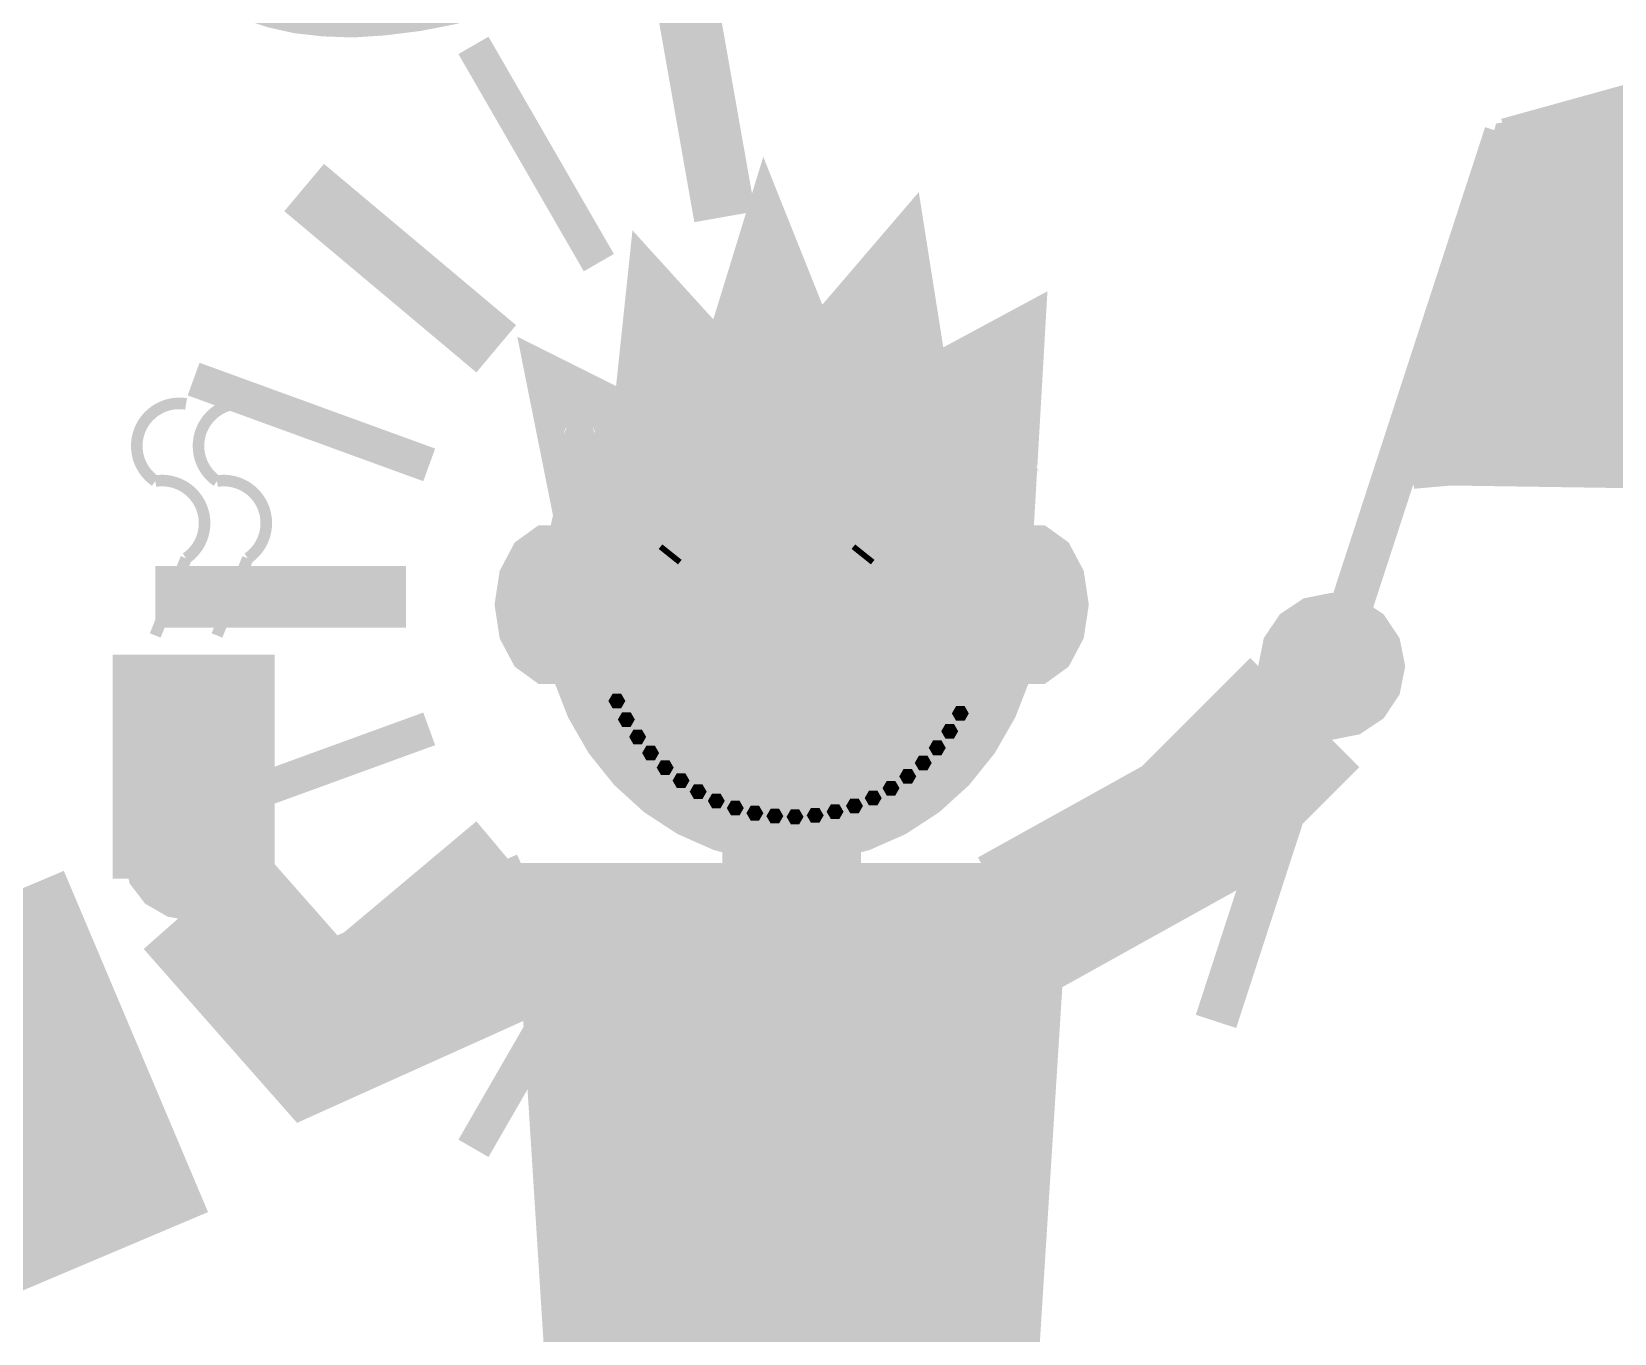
# Model space of a CAD drawing. Header units: millimetres. Extents: x 13 to 1587, y -16 to 1328.
# Drawn here: x 648 to 1058.3, y 799.2 to 1136.4 of the extents above; entities that cross this region are included whole.
import ezdxf

# ---------------------------------------------------------------- set-up
doc = ezdxf.new("R2010")
doc.units = ezdxf.units.MM
doc.layers.add('BC_데모', color=7, linetype='Continuous')

msp = doc.modelspace()

# ---------------------------------------------------------------- hatches: boundary and pattern name
at = {"layer": 'BC_데모', "true_color": 0xc81e1e}
h = msp.add_hatch(color=22, dxfattribs=at)
h.paths.add_polyline_path([(799.96, 1236.07), (788.48, 1234.25), (788.63, 1237.22), (788.76, 1240.33), (788.69, 1243.73), (788.74, 1247.29), (788.44, 1251.12), (788.28, 1255.12), (788, 1258.79), (787.76, 1262.31), (787.36, 1265.81), (786.93, 1269.45), (786.53, 1272.95), (785.98, 1276.43), (783.52, 1291.98), (667.54, 1273.61), (670.15, 1257.15), (763.78, 1271.98), (765.09, 1263.67), (765.57, 1260.65), (765.9, 1257.61), (766.2, 1254.72), (766.51, 1251.82), (766.78, 1249.08), (766.89, 1246.46), (767.04, 1243.55), (767.02, 1240.76), (766.97, 1238.12), (766.9, 1235.63), (766.83, 1233.14), (766.59, 1230.78), (734.57, 1225.71), (730.63, 1250.63), (708.27, 1247.09), (712.22, 1222.17), (669.18, 1215.35), (671.77, 1199.04), (802.54, 1219.76)])
h.paths.add_polyline_path([(741.15, 1184.18), (746.61, 1184.89), (751.82, 1185.25), (756.74, 1185.41), (761.27, 1185.2), (765.54, 1184.64), (769.4, 1183.7), (772.51, 1182.65), (775.19, 1181.37), (777.26, 1179.99), (778.91, 1178.4), (779.97, 1176.55), (780.61, 1174.49), (780.62, 1172.48), (780.18, 1170.39), (779.1, 1168.37), (777.58, 1166.27), (775.43, 1164.22), (772.8, 1162.26), (769.41, 1160.17), (765.52, 1158.32), (761.29, 1156.72), (756.55, 1155.35), (751.49, 1154.08), (746.08, 1153.07), (740.47, 1152.34), (735.26, 1151.98), (730.48, 1151.84), (725.96, 1152.05), (721.84, 1152.64), (717.98, 1153.58), (714.87, 1154.63), (712.34, 1155.93), (710.27, 1157.31), (708.77, 1158.93), (707.7, 1160.77), (707.07, 1162.84), (707.03, 1165), (707.48, 1167.08), (708.4, 1169.09), (709.95, 1171.04), (711.95, 1173.06), (714.58, 1175.02), (717.97, 1177.1), (721.7, 1178.93), (725.94, 1180.53), (730.52, 1181.88), (735.59, 1183.15)])
h.paths.add_polyline_path([(738.54, 1200.64), (729.68, 1198.93), (721.49, 1196.86), (714.03, 1194.13), (707.22, 1191.19), (701.28, 1187.62), (695.87, 1183.67), (691.85, 1179.78), (688.75, 1175.88), (686.45, 1171.8), (684.94, 1167.69), (684.35, 1163.58), (684.57, 1159.28), (685.69, 1155.12), (687.52, 1151.38), (690.23, 1147.94), (693.65, 1144.92), (697.8, 1142.18), (702.83, 1139.72), (709.05, 1137.61), (715.95, 1136.07), (723.36, 1135.23), (731.3, 1134.94), (739.73, 1135.5), (748.68, 1136.61), (757.55, 1138.33), (765.73, 1140.4), (773.19, 1143.13), (779.98, 1146.21), (785.92, 1149.79), (791.33, 1153.74), (795.51, 1157.65), (798.76, 1161.57), (801.08, 1165.5), (802.59, 1169.61), (803.18, 1173.73), (802.96, 1178.03), (801.84, 1182.18), (800.01, 1185.92), (797.3, 1189.36), (793.85, 1192.53), (789.55, 1195.25), (784.37, 1197.68), (778, 1199.77), (771.25, 1201.33), (763.87, 1202.02), (755.93, 1202.31), (747.5, 1201.75)])
at = {"layer": 'BC_데모', "true_color": 0xffffff}
for points in [[(1030, 1110), (1160, 1132), (1290, 1098), (1265, 998), (1140, 1020), (1006, 1022)], [(833, 998), (832.22, 1002.1), (829.96, 1005.71), (826.5, 1008.39), (822.26, 1009.82), (817.74, 1009.82), (813.5, 1008.39), (810.04, 1005.71), (807.78, 1002.1), (807, 998), (807.78, 993.9), (810.04, 990.29), (813.5, 987.61), (817.74, 986.18), (822.26, 986.18), (826.5, 987.61), (829.96, 990.29), (832.22, 993.9)], [(883, 998), (882.22, 1002.1), (879.96, 1005.71), (876.5, 1008.39), (872.26, 1009.82), (867.74, 1009.82), (863.5, 1008.39), (860.04, 1005.71), (857.78, 1002.1), (857, 998), (857.78, 993.9), (860.04, 990.29), (863.5, 987.61), (867.74, 986.18), (872.26, 986.18), (876.5, 987.61), (879.96, 990.29), (882.22, 993.9)]]:
    msp.add_hatch(color=7, dxfattribs=at).paths.add_polyline_path(points)
at = {"layer": 'BC_데모', "true_color": 0x463228}
msp.add_hatch(color=29, dxfattribs=at).paths.add_polyline_path([(786, 1012), (778, 1052), (802, 1040), (806, 1078), (826, 1056), (838, 1095), (852, 1060), (876, 1088), (882, 1050), (908, 1064), (905, 1012), (882, 1040), (845, 1048), (808, 1040)])
at = {"layer": 'BC_데모', "true_color": 0xffd6aa}
for points in [[(907, 990), (906.24, 1000.32), (903.97, 1010.4), (900.24, 1019.96), (895.16, 1028.79), (888.84, 1036.67), (881.44, 1043.4), (873.15, 1048.81), (864.16, 1052.77), (854.7, 1055.19), (845, 1056), (835.3, 1055.19), (825.84, 1052.77), (816.85, 1048.81), (808.56, 1043.4), (801.16, 1036.67), (794.84, 1028.79), (789.76, 1019.96), (786.03, 1010.4), (783.76, 1000.32), (783, 990), (783.76, 979.68), (786.03, 969.6), (789.76, 960.04), (794.84, 951.21), (801.16, 943.33), (808.56, 936.6), (816.85, 931.19), (825.84, 927.23), (835.3, 924.81), (845, 924), (854.7, 924.81), (864.16, 927.23), (873.15, 931.19), (881.44, 936.6), (888.84, 943.33), (895.16, 951.21), (900.24, 960.04), (903.97, 969.6), (906.24, 979.68)], [(795, 988), (793.81, 995.81), (790.48, 1002.07), (785.67, 1005.55), (780.33, 1005.55), (775.52, 1002.07), (772.19, 995.81), (771, 988), (772.19, 980.19), (775.52, 973.93), (780.33, 970.45), (785.67, 970.45), (790.48, 973.93), (793.81, 980.19)], [(919, 988), (917.81, 995.81), (914.48, 1002.07), (909.67, 1005.55), (904.33, 1005.55), (899.52, 1002.07), (896.19, 995.81), (895, 988), (896.19, 980.19), (899.52, 973.93), (904.33, 970.45), (909.67, 970.45), (914.48, 973.93), (917.81, 980.19)], [(1001, 972), (999.78, 978.12), (996.31, 983.31), (991.12, 986.78), (985, 988), (978.88, 986.78), (973.69, 983.31), (970.22, 978.12), (969, 972), (970.22, 965.88), (973.69, 960.69), (978.88, 957.22), (985, 956), (991.12, 957.22), (996.31, 960.69), (999.78, 965.88)], [(830, 915), (860, 915), (860, 945), (830, 945)], [(705, 922), (703.86, 926.97), (700.61, 931.19), (695.74, 934.01), (690, 935), (684.26, 934.01), (679.39, 931.19), (676.14, 926.97), (675, 922), (676.14, 917.03), (679.39, 912.81), (684.26, 909.99), (690, 909), (695.74, 909.99), (700.61, 912.81), (703.86, 917.03)]]:
    msp.add_hatch(color=41, dxfattribs=at).paths.add_polyline_path(points)
at = {"layer": 'BC_데모', "true_color": 0x5aaaff}
h = msp.add_hatch(color=161, dxfattribs=at)
edge = h.paths.add_edge_path()
edge.add_line((790, 1046), (794, 1032))
edge.add_arc((790, 1032), 4, 0, 180)
edge.add_line((786, 1032), (790, 1046))
h = msp.add_hatch(color=161, dxfattribs=at)
edge = h.paths.add_edge_path()
edge.add_line((905, 1036), (909, 1022))
edge.add_arc((905, 1022), 4, 0, 180)
edge.add_line((901, 1022), (905, 1036))
at = {"layer": 'BC_데모', "true_color": 0x141414}
for points in [[(825, 998), (824.43, 999.76), (822.93, 1000.85), (821.07, 1000.85), (819.57, 999.76), (819, 998), (819.57, 996.24), (821.07, 995.15), (822.93, 995.15), (824.43, 996.24)], [(875, 998), (874.43, 999.76), (872.93, 1000.85), (871.07, 1000.85), (869.57, 999.76), (869, 998), (869.57, 996.24), (871.07, 995.15), (872.93, 995.15), (874.43, 996.24)]]:
    msp.add_hatch(color=250, dxfattribs=at).paths.add_polyline_path(points)
at = {"layer": 'BC_데모', "true_color": 0xfafafa}
msp.add_hatch(color=7, dxfattribs=at).paths.add_polyline_path([(672, 920), (708, 920), (708, 972), (672, 972)])
at = {"layer": 'BC_데모', "true_color": 0x6e645f}
for points in [[(801.88, 963.02), (800.78, 964.93), (798.58, 964.93), (797.48, 963.02), (798.58, 961.12), (800.78, 961.12)], [(890.93, 959.79), (889.83, 961.7), (887.63, 961.7), (886.53, 959.79), (887.63, 957.88), (889.83, 957.88)], [(804.34, 958.22), (803.24, 960.12), (801.04, 960.12), (799.94, 958.22), (801.04, 956.31), (803.24, 956.31)], [(888.16, 955.17), (887.06, 957.08), (884.86, 957.08), (883.76, 955.17), (884.86, 953.27), (887.06, 953.27)], [(807.27, 953.71), (806.17, 955.61), (803.97, 955.61), (802.87, 953.71), (803.97, 951.8), (806.17, 951.8)], [(884.94, 950.88), (883.84, 952.79), (881.64, 952.79), (880.54, 950.88), (881.64, 948.98), (883.84, 948.98)], [(810.63, 949.54), (809.53, 951.44), (807.33, 951.44), (806.23, 949.54), (807.33, 947.63), (809.53, 947.63)], [(881.3, 946.97), (880.2, 948.87), (878, 948.87), (876.9, 946.97), (878, 945.06), (880.2, 945.06)], [(814.4, 945.76), (813.3, 947.66), (811.1, 947.66), (810, 945.76), (811.1, 943.85), (813.3, 943.85)], [(818.52, 942.4), (817.42, 944.31), (815.22, 944.31), (814.12, 942.4), (815.22, 940.5), (817.42, 940.5)], [(877.29, 943.47), (876.19, 945.38), (873.99, 945.38), (872.89, 943.47), (873.99, 941.57), (876.19, 941.57)], [(822.96, 939.52), (821.86, 941.43), (819.66, 941.43), (818.56, 939.52), (819.66, 937.61), (821.86, 937.61)], [(868.33, 937.87), (867.23, 939.78), (865.03, 939.78), (863.93, 937.87), (865.03, 935.97), (867.23, 935.97)], [(872.95, 940.43), (871.85, 942.33), (869.65, 942.33), (868.55, 940.43), (869.65, 938.52), (871.85, 938.52)], [(827.66, 937.13), (826.56, 939.04), (824.36, 939.04), (823.26, 937.13), (824.36, 935.23), (826.56, 935.23)], [(832.58, 935.27), (831.48, 937.18), (829.28, 937.18), (828.18, 935.27), (829.28, 933.37), (831.48, 933.37)], [(837.66, 933.96), (836.56, 935.86), (834.36, 935.86), (833.26, 933.96), (834.36, 932.05), (836.56, 932.05)], [(858.45, 934.33), (857.35, 936.24), (855.15, 936.24), (854.05, 934.33), (855.15, 932.43), (857.35, 932.43)], [(863.48, 935.83), (862.38, 937.74), (860.18, 937.74), (859.08, 935.83), (860.18, 933.93), (862.38, 933.93)], [(842.84, 933.2), (841.74, 935.1), (839.54, 935.1), (838.44, 933.2), (839.54, 931.29), (841.74, 931.29)], [(848.07, 933.01), (846.97, 934.91), (844.77, 934.91), (843.67, 933.01), (844.77, 931.1), (846.97, 931.1)], [(853.29, 933.39), (852.19, 935.29), (849.99, 935.29), (848.89, 933.39), (849.99, 931.48), (852.19, 931.48)]]:
    msp.add_hatch(color=251, dxfattribs=at).paths.add_polyline_path(points)
at = {"layer": 'BC_데모', "true_color": 0x6e141e}
msp.add_hatch(color=246, dxfattribs=at).paths.add_polyline_path([(866, 948), (865.28, 952.4), (863.19, 956.5), (859.85, 960.02), (855.5, 962.72), (850.44, 964.42), (845, 965), (839.56, 964.42), (834.5, 962.72), (830.15, 960.02), (826.81, 956.5), (824.72, 952.4), (824, 948), (824.72, 943.6), (826.81, 939.5), (830.15, 935.98), (834.5, 933.28), (839.56, 931.58), (845, 931), (850.44, 931.58), (855.5, 933.28), (859.85, 935.98), (863.19, 939.5), (865.28, 943.6)])
at = {"layer": 'BC_데모', "true_color": 0x8c5a32}
msp.add_hatch(color=37, dxfattribs=at).paths.add_polyline_path([(672, 938), (708, 938), (708, 955), (672, 955)])
at = {"layer": 'BC_데모', "true_color": 0xe65064}
msp.add_hatch(color=13, dxfattribs=at).paths.add_polyline_path([(857, 940), (855.81, 942.6), (852.48, 944.69), (847.67, 945.85), (842.33, 945.85), (837.52, 944.69), (834.19, 942.6), (833, 940), (834.19, 937.4), (837.52, 935.31), (842.33, 934.15), (847.67, 934.15), (852.48, 935.31), (855.81, 937.4)])
at = {"layer": 'BC_데모', "true_color": 0xfcfcf5}
msp.add_hatch(color=7, dxfattribs=at).paths.add_polyline_path([(625.29, 804.92), (689.76, 832.18), (654.71, 915.08), (590.24, 887.82)])
at = {"layer": 'BC_데모', "true_color": 0xf5f5f5}
for points in [[(786, 760), (904, 760), (914, 918), (776, 918)], [(818, 918), (845, 918), (830, 896)], [(845, 918), (872, 918), (860, 896)]]:
    msp.add_hatch(color=7, dxfattribs=at).paths.add_polyline_path(points)
at = {"layer": 'BC_데모', "true_color": 0xd72832}
msp.add_hatch(color=242, dxfattribs=at).paths.add_polyline_path([(839, 916), (852, 916), (872, 818), (858, 802), (845, 822)])
at = {"layer": 'BC_데모', "true_color": 0xaacdf0}
msp.add_hatch(color=151, dxfattribs=at).paths.add_polyline_path([(911, 880), (910.11, 886.51), (907.61, 891.73), (904, 894.62), (900, 894.62), (896.39, 891.73), (893.89, 886.51), (893, 880), (893.89, 873.49), (896.39, 868.27), (900, 865.38), (904, 865.38), (907.61, 868.27), (910.11, 873.49)])

# ---------------------------------------------------------------- linework, layer by layer
at = {"layer": 'BC_데모', "color": 20, "true_color": 0xff4632, "const_width": 16}
for points in [[(827.64, 1088.48), (816.35, 1152.49)], [(768.4, 1054.28), (718.6, 1096.06)], [(745, 990), (680, 990)], [(768.4, 925.72), (718.6, 883.94)], [(827.64, 891.52), (816.35, 827.51)]]:
    msp.add_lwpolyline(points, dxfattribs=at)
at = {"layer": 'BC_데모', "color": 40, "true_color": 0xffc800, "const_width": 9}
for points in [[(795, 1076.6), (762.5, 1132.89)], [(751.03, 1024.2), (689.95, 1046.43)], [(751.03, 955.8), (689.95, 933.57)], [(795, 903.4), (762.5, 847.11)]]:
    msp.add_lwpolyline(points, dxfattribs=at)
at = {"layer": 'BC_데모', "color": 250, "true_color": 0x141414}
for points, const_width in [([(1030, 1110), (1160, 1132), (1290, 1098), (1265, 998), (1140, 1020), (1006, 1022)], 6), ([(786, 1012), (778, 1052), (802, 1040), (806, 1078), (826, 1056), (838, 1095), (852, 1060), (876, 1088), (882, 1050), (908, 1064), (905, 1012), (882, 1040), (845, 1048), (808, 1040)], 6), ([(907, 990), (906.24, 1000.32), (903.97, 1010.4), (900.24, 1019.96), (895.16, 1028.79), (888.84, 1036.67), (881.44, 1043.4), (873.15, 1048.81), (864.16, 1052.77), (854.7, 1055.19), (845, 1056), (835.3, 1055.19), (825.84, 1052.77), (816.85, 1048.81), (808.56, 1043.4), (801.16, 1036.67), (794.84, 1028.79), (789.76, 1019.96), (786.03, 1010.4), (783.76, 1000.32), (783, 990), (783.76, 979.68), (786.03, 969.6), (789.76, 960.04), (794.84, 951.21), (801.16, 943.33), (808.56, 936.6), (816.85, 931.19), (825.84, 927.23), (835.3, 924.81), (845, 924), (854.7, 924.81), (864.16, 927.23), (873.15, 931.19), (881.44, 936.6), (888.84, 943.33), (895.16, 951.21), (900.24, 960.04), (903.97, 969.6), (906.24, 979.68)], 6), ([(841, 998), (840.28, 1002.92), (838.19, 1007.5), (834.85, 1011.44), (830.5, 1014.45), (825.44, 1016.35), (820, 1017), (814.56, 1016.35), (809.5, 1014.45), (805.15, 1011.44), (801.81, 1007.5), (799.72, 1002.92), (799, 998), (799.72, 993.08), (801.81, 988.5), (805.15, 984.56), (809.5, 981.55), (814.56, 979.65), (820, 979), (825.44, 979.65), (830.5, 981.55), (834.85, 984.56), (838.19, 988.5), (840.28, 993.08)], 5), ([(891, 998), (890.28, 1002.92), (888.19, 1007.5), (884.85, 1011.44), (880.5, 1014.45), (875.44, 1016.35), (870, 1017), (864.56, 1016.35), (859.5, 1014.45), (855.15, 1011.44), (851.81, 1007.5), (849.72, 1002.92), (849, 998), (849.72, 993.08), (851.81, 988.5), (855.15, 984.56), (859.5, 981.55), (864.56, 979.65), (870, 979), (875.44, 979.65), (880.5, 981.55), (884.85, 984.56), (888.19, 988.5), (890.28, 993.08)], 5), ([(833, 998), (832.22, 1002.1), (829.96, 1005.71), (826.5, 1008.39), (822.26, 1009.82), (817.74, 1009.82), (813.5, 1008.39), (810.04, 1005.71), (807.78, 1002.1), (807, 998), (807.78, 993.9), (810.04, 990.29), (813.5, 987.61), (817.74, 986.18), (822.26, 986.18), (826.5, 987.61), (829.96, 990.29), (832.22, 993.9)], 6), ([(883, 998), (882.22, 1002.1), (879.96, 1005.71), (876.5, 1008.39), (872.26, 1009.82), (867.74, 1009.82), (863.5, 1008.39), (860.04, 1005.71), (857.78, 1002.1), (857, 998), (857.78, 993.9), (860.04, 990.29), (863.5, 987.61), (867.74, 986.18), (872.26, 986.18), (876.5, 987.61), (879.96, 990.29), (882.22, 993.9)], 6), ([(795, 988), (793.81, 995.81), (790.48, 1002.07), (785.67, 1005.55), (780.33, 1005.55), (775.52, 1002.07), (772.19, 995.81), (771, 988), (772.19, 980.19), (775.52, 973.93), (780.33, 970.45), (785.67, 970.45), (790.48, 973.93), (793.81, 980.19)], 6), ([(919, 988), (917.81, 995.81), (914.48, 1002.07), (909.67, 1005.55), (904.33, 1005.55), (899.52, 1002.07), (896.19, 995.81), (895, 988), (896.19, 980.19), (899.52, 973.93), (904.33, 970.45), (909.67, 970.45), (914.48, 973.93), (917.81, 980.19)], 6), ([(1001, 972), (999.78, 978.12), (996.31, 983.31), (991.12, 986.78), (985, 988), (978.88, 986.78), (973.69, 983.31), (970.22, 978.12), (969, 972), (970.22, 965.88), (973.69, 960.69), (978.88, 957.22), (985, 956), (991.12, 957.22), (996.31, 960.69), (999.78, 965.88)], 6), ([(672, 920), (708, 920), (708, 972), (672, 972)], 6), ([(866, 948), (865.28, 952.4), (863.19, 956.5), (859.85, 960.02), (855.5, 962.72), (850.44, 964.42), (845, 965), (839.56, 964.42), (834.5, 962.72), (830.15, 960.02), (826.81, 956.5), (824.72, 952.4), (824, 948), (824.72, 943.6), (826.81, 939.5), (830.15, 935.98), (834.5, 933.28), (839.56, 931.58), (845, 931), (850.44, 931.58), (855.5, 933.28), (859.85, 935.98), (863.19, 939.5), (865.28, 943.6)], 6), ([(830, 915), (860, 915), (860, 945), (830, 945)], 6), ([(705, 922), (703.86, 926.97), (700.61, 931.19), (695.74, 934.01), (690, 935), (684.26, 934.01), (679.39, 931.19), (676.14, 926.97), (675, 922), (676.14, 917.03), (679.39, 912.81), (684.26, 909.99), (690, 909), (695.74, 909.99), (700.61, 912.81), (703.86, 917.03)], 6), ([(786, 760), (904, 760), (914, 918), (776, 918)], 6), ([(818, 918), (845, 918), (830, 896)], 6), ([(845, 918), (872, 918), (860, 896)], 6), ([(625.29, 804.92), (689.76, 832.18), (654.71, 915.08), (590.24, 887.82)], 6), ([(839, 916), (852, 916), (872, 818), (858, 802), (845, 822)], 6)]:
    msp.add_lwpolyline(points, close=True, dxfattribs=dict(at, const_width=const_width))
at = {"layer": 'BC_데모', "color": 242, "true_color": 0xd72832, "const_width": 8}
msp.add_lwpolyline([(1030, 1110), (1095, 1128), (1160, 1132), (1225, 1118), (1290, 1098)], dxfattribs=at)
at = {"layer": 'BC_데모', "color": 27, "true_color": 0x6e4b28, "const_width": 11}
msp.add_lwpolyline([(955, 880), (1030, 1110)], dxfattribs=at)
at = {"layer": 'BC_데모', "color": 254, "true_color": 0xc8c8d2, "const_width": 3}
for points in [[(680, 980), (688, 1000, 0.8), (680, 1020, -0.8), (688, 1040)], [(696, 980), (704, 1000, 0.8), (696, 1020, -0.8), (704, 1040)]]:
    msp.add_lwpolyline(points, format="xyb", dxfattribs=at)
at = {"layer": 'BC_데모', "color": 250, "true_color": 0x141414}
for points, const_width in [([(797, 1026), (834, 1016)], 8), ([(856, 1016), (893, 1026)], 8), ([(841, 1000), (849, 1000)], 5), ([(903, 905), (948, 930), (978, 960)], 40), ([(782, 905), (722, 878), (692, 912)], 40)]:
    msp.add_lwpolyline(points, dxfattribs=dict(at, const_width=const_width))
at = {"layer": 'BC_데모', "color": 152, "true_color": 0x2850c8, "const_width": 8}
msp.add_lwpolyline([(1006, 1022), (1075, 1028), (1140, 1020), (1205, 1004), (1265, 998)], dxfattribs=at)
at = {"layer": 'BC_데모', "color": 22, "true_color": 0xdc2828, "const_width": 1.5}
for points in [[(811, 1003), (816, 999)], [(861, 1003), (866, 999)]]:
    msp.add_lwpolyline(points, dxfattribs=at)
at = {"layer": 'BC_데모', "color": 195, "true_color": 0x785096, "const_width": 7}
for points in [[(804, 980, -0.5), (836, 980)], [(854, 980, -0.5), (886, 980)]]:
    msp.add_lwpolyline(points, format="xyb", dxfattribs=at)
at = {"layer": 'BC_데모', "color": 7, "true_color": 0xf5f5f5, "const_width": 30}
for points in [[(903, 905), (948, 930), (978, 960)], [(782, 905), (722, 878), (692, 912)]]:
    msp.add_lwpolyline(points, dxfattribs=at)
at = {"layer": 'BC_데모', "color": 253, "true_color": 0x9696a0, "const_width": 2.5}
for points in [[(608.16, 873.68), (652.37, 892.37)], [(614.78, 858.02), (658.99, 876.71)], [(621.4, 842.36), (665.61, 861.06)], [(628.02, 826.71), (672.23, 845.4)]]:
    msp.add_lwpolyline(points, dxfattribs=at)

doc.saveas('drawing.dxf')
